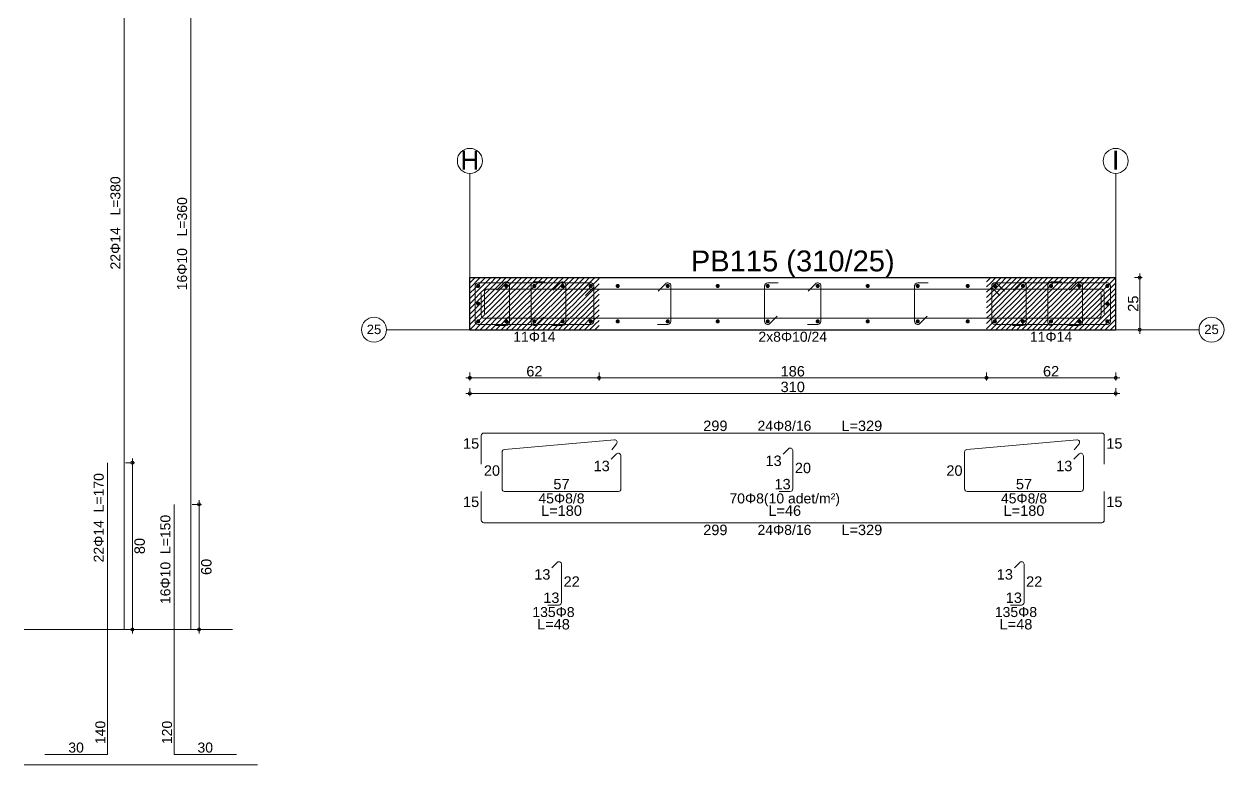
# Model space of a CAD drawing. Header units: millimetres. Extents: x 2232 to 85269, y -3593 to 5869.
# Drawn here: x 80490 to 81354, y -1380 to -847 of the extents above; entities that cross this region are included whole.
import ezdxf

# ---------------------------------------------------------------- set-up
doc = ezdxf.new("R2010")
doc.units = ezdxf.units.MM
doc.linetypes.add('CENTER2', pattern=[112.5, 75, -12.5, 12.5, -12.5])
for name, color, linetype in [('Donatı Topl. Uzun. Yazısı', 7, 'Continuous'), ('Donatı Uz. Yazısı', 7, 'Continuous'), ('Donatı Yazısı', 7, 'Continuous'), ('Donatı Çizgisi', 7, 'Continuous'), ('Panel', 7, 'Continuous'), ('Standart', 7, 'Continuous'), ('Ölçülendirme', 7, 'Continuous')]:
    doc.layers.add(name, color=color, linetype=linetype)
doc.styles.add('arial_1_18', font='arial.ttf', dxfattribs={"height": 0.2})

# ---------------------------------------------------------------- blocks, each defined once
blk = doc.blocks.new('IDE824Entity7259')
at = {"layer": 'Donatı Çizgisi', "linetype": 'Continuous', "lineweight": 5}
h = blk.add_hatch(color=5, dxfattribs=at)
edge = h.paths.add_edge_path(flags=0)
edge.add_arc((11958.43, 410), 1, 0, 360)
h = blk.add_hatch(color=5, dxfattribs=at)
edge = h.paths.add_edge_path(flags=0)
edge.add_arc((11971.93, 410), 1, 0, 360)
h = blk.add_hatch(color=5, dxfattribs=at)
edge = h.paths.add_edge_path(flags=0)
edge.add_arc((11985.43, 410), 1, 0, 360)
h = blk.add_hatch(color=5, dxfattribs=at)
edge = h.paths.add_edge_path(flags=0)
edge.add_arc((11998.93, 410), 1, 0, 360)
h = blk.add_hatch(color=5, dxfattribs=at)
edge = h.paths.add_edge_path(flags=0)
edge.add_arc((12012.43, 410), 1, 0, 360)
h = blk.add_hatch(color=5, dxfattribs=at)
edge = h.paths.add_edge_path(flags=0)
edge.add_arc((12025.43, 410), 1, 0, 360)
h = blk.add_hatch(color=5, dxfattribs=at)
edge = h.paths.add_edge_path(flags=0)
edge.add_arc((12049.43, 410), 1, 0, 360)
h = blk.add_hatch(color=5, dxfattribs=at)
edge = h.paths.add_edge_path(flags=0)
edge.add_arc((12073.43, 410), 1, 0, 360)
h = blk.add_hatch(color=5, dxfattribs=at)
edge = h.paths.add_edge_path(flags=0)
edge.add_arc((12097.43, 410), 1, 0, 360)
h = blk.add_hatch(color=5, dxfattribs=at)
edge = h.paths.add_edge_path(flags=0)
edge.add_arc((12121.43, 410), 1, 0, 360)
h = blk.add_hatch(color=5, dxfattribs=at)
edge = h.paths.add_edge_path(flags=0)
edge.add_arc((12145.43, 410), 1, 0, 360)
h = blk.add_hatch(color=5, dxfattribs=at)
edge = h.paths.add_edge_path(flags=0)
edge.add_arc((12169.43, 410), 1, 0, 360)
h = blk.add_hatch(color=5, dxfattribs=at)
edge = h.paths.add_edge_path(flags=0)
edge.add_arc((12193.43, 410), 1, 0, 360)
h = blk.add_hatch(color=5, dxfattribs=at)
edge = h.paths.add_edge_path(flags=0)
edge.add_arc((12206.43, 410), 1, 0, 360)
h = blk.add_hatch(color=5, dxfattribs=at)
edge = h.paths.add_edge_path(flags=0)
edge.add_arc((12219.93, 410), 1, 0, 360)
h = blk.add_hatch(color=5, dxfattribs=at)
edge = h.paths.add_edge_path(flags=0)
edge.add_arc((12233.43, 410), 1, 0, 360)
h = blk.add_hatch(color=5, dxfattribs=at)
edge = h.paths.add_edge_path(flags=0)
edge.add_arc((12246.93, 410), 1, 0, 360)
h = blk.add_hatch(color=5, dxfattribs=at)
edge = h.paths.add_edge_path(flags=0)
edge.add_arc((12260.43, 410), 1, 0, 360)
h = blk.add_hatch(color=5, dxfattribs=at)
edge = h.paths.add_edge_path(flags=0)
edge.add_arc((11958.43, 401.5), 1, 0, 360)
h = blk.add_hatch(color=5, dxfattribs=at)
edge = h.paths.add_edge_path(flags=0)
edge.add_arc((12260.43, 401.5), 1, 0, 360)
h = blk.add_hatch(color=5, dxfattribs=at)
edge = h.paths.add_edge_path(flags=0)
edge.add_arc((11958.43, 393), 1, 0, 360)
h = blk.add_hatch(color=5, dxfattribs=at)
edge = h.paths.add_edge_path(flags=0)
edge.add_arc((11971.93, 393), 1, 0, 360)
h = blk.add_hatch(color=5, dxfattribs=at)
edge = h.paths.add_edge_path(flags=0)
edge.add_arc((11985.43, 393), 1, 0, 360)
h = blk.add_hatch(color=5, dxfattribs=at)
edge = h.paths.add_edge_path(flags=0)
edge.add_arc((11998.93, 393), 1, 0, 360)
h = blk.add_hatch(color=5, dxfattribs=at)
edge = h.paths.add_edge_path(flags=0)
edge.add_arc((12012.43, 393), 1, 0, 360)
h = blk.add_hatch(color=5, dxfattribs=at)
edge = h.paths.add_edge_path(flags=0)
edge.add_arc((12025.43, 393), 1, 0, 360)
h = blk.add_hatch(color=5, dxfattribs=at)
edge = h.paths.add_edge_path(flags=0)
edge.add_arc((12049.43, 393), 1, 0, 360)
h = blk.add_hatch(color=5, dxfattribs=at)
edge = h.paths.add_edge_path(flags=0)
edge.add_arc((12073.43, 393), 1, 0, 360)
h = blk.add_hatch(color=5, dxfattribs=at)
edge = h.paths.add_edge_path(flags=0)
edge.add_arc((12097.43, 393), 1, 0, 360)
h = blk.add_hatch(color=5, dxfattribs=at)
edge = h.paths.add_edge_path(flags=0)
edge.add_arc((12121.43, 393), 1, 0, 360)
h = blk.add_hatch(color=5, dxfattribs=at)
edge = h.paths.add_edge_path(flags=0)
edge.add_arc((12145.43, 393), 1, 0, 360)
h = blk.add_hatch(color=5, dxfattribs=at)
edge = h.paths.add_edge_path(flags=0)
edge.add_arc((12169.43, 393), 1, 0, 360)
h = blk.add_hatch(color=5, dxfattribs=at)
edge = h.paths.add_edge_path(flags=0)
edge.add_arc((12193.43, 393), 1, 0, 360)
h = blk.add_hatch(color=5, dxfattribs=at)
edge = h.paths.add_edge_path(flags=0)
edge.add_arc((12206.43, 393), 1, 0, 360)
h = blk.add_hatch(color=5, dxfattribs=at)
edge = h.paths.add_edge_path(flags=0)
edge.add_arc((12219.93, 393), 1, 0, 360)
h = blk.add_hatch(color=5, dxfattribs=at)
edge = h.paths.add_edge_path(flags=0)
edge.add_arc((12233.43, 393), 1, 0, 360)
h = blk.add_hatch(color=5, dxfattribs=at)
edge = h.paths.add_edge_path(flags=0)
edge.add_arc((12246.93, 393), 1, 0, 360)
h = blk.add_hatch(color=5, dxfattribs=at)
edge = h.paths.add_edge_path(flags=0)
edge.add_arc((12260.43, 393), 1, 0, 360)
at = {"layer": 'Donatı Çizgisi', "color": 5, "linetype": 'Continuous', "lineweight": 5}
for points in [[(11788.43, 245.24), (11788.43, 625.24)], [(11820.43, 245.24), (11820.43, 605.24)], [(11780.43, 185.24), (11780.43, 325.24)], [(11812.43, 185.24), (11812.43, 305.24)], [(11750.43, 185.24), (11780.43, 185.24)], [(11812.43, 185.24), (11842.43, 185.24)]]:
    blk.add_lwpolyline(points, dxfattribs=at)
at = {"layer": 'Donatı Çizgisi', "color": 1, "linetype": 'Continuous', "lineweight": 5}
for points in [[(11956.93, 393), (11956.93, 410)], [(11958.43, 411.5), (12012.43, 411.5)], [(11967.33, 408.03), (11970.86, 411.56)], [(11973.43, 392.5), (11973.43, 410.5)], [(11983.93, 392.5), (11983.93, 410.5)], [(11985.43, 412), (11990.43, 412)], [(11994.33, 408.03), (11997.86, 411.56)], [(12000.43, 392.5), (12000.43, 410.5)], [(12007.83, 407.53), (12011.36, 411.06)], [(12013.93, 393), (12013.93, 410)], [(12044.83, 407.53), (12048.36, 411.06)], [(12050.93, 393), (12050.93, 410)], [(12095.93, 393), (12095.93, 410)], [(12097.43, 411.5), (12102.43, 411.5)], [(12116.83, 407.53), (12120.36, 411.06)], [(12122.93, 393), (12122.93, 410)], [(12167.93, 393), (12167.93, 410)], [(12169.43, 411.5), (12174.43, 411.5)], [(12204.93, 393), (12204.93, 410)], [(12206.43, 411.5), (12260.43, 411.5)], [(12207.49, 411.06), (12211.02, 407.53)], [(12215.33, 408.03), (12218.86, 411.56)], [(12221.43, 392.5), (12221.43, 410.5)], [(12231.93, 392.5), (12231.93, 410.5)], [(12233.43, 412), (12238.43, 412)], [(12242.33, 408.03), (12245.86, 411.56)], [(12248.43, 392.5), (12248.43, 410.5)], [(12261.93, 393), (12261.93, 410)], [(11959.93, 396), (11959.93, 406.4)], [(11961.43, 396.6), (11961.43, 407)], [(11962.93, 408.5), (12257.43, 408.5)], [(12009.95, 405.4), (12013.49, 408.94)], [(12205.36, 408.94), (12208.9, 405.4)], [(12257.43, 396), (12257.43, 406.4)], [(12258.93, 396.6), (12258.93, 407)], [(11961.43, 394.5), (12255.93, 394.5)], [(11986.49, 391.44), (11990.02, 394.97)], [(12098.49, 391.94), (12102.02, 395.47)], [(12170.49, 391.94), (12174.02, 395.47)], [(12234.49, 391.44), (12238.02, 394.97)], [(11958.43, 391.5), (12012.43, 391.5)], [(11966.93, 391), (11971.93, 391)], [(11993.93, 391), (11998.93, 391)], [(12044.43, 391.5), (12049.43, 391.5)], [(12116.43, 391.5), (12121.43, 391.5)], [(12206.43, 391.5), (12260.43, 391.5)], [(12214.93, 391), (12219.93, 391)], [(12241.93, 391), (12246.93, 391)], [(11959.93, 324.46), (11959.93, 338.26)], [(11961.13, 339.46), (12257.73, 339.46)], [(11971.02, 331.56), (12023.82, 336.19)], [(12022.53, 331.46), (12024.85, 334.22)], [(12193.02, 331.56), (12245.82, 336.19)], [(12244.53, 331.46), (12246.85, 334.22)], [(12258.93, 324.46), (12258.93, 338.26)], [(11969.93, 312.66), (11969.93, 330.36)], [(12022.33, 326.86), (12024.88, 329.41)], [(12026.93, 312.66), (12026.93, 328.56)], [(12104.83, 329.36), (12107.38, 331.91)], [(12109.43, 312.66), (12109.43, 331.06)], [(12191.93, 312.66), (12191.93, 330.36)], [(12244.33, 326.86), (12246.88, 329.41)], [(12248.93, 312.66), (12248.93, 328.56)], [(11959.93, 297.66), (11959.93, 311.46)], [(11971.13, 311.46), (12025.73, 311.46)], [(12102.93, 311.46), (12108.23, 311.46)], [(12193.13, 311.46), (12247.73, 311.46)], [(12258.93, 297.66), (12258.93, 311.46)], [(11961.13, 296.46), (12257.73, 296.46)], [(11993.83, 274.86), (11996.38, 277.41)], [(11998.43, 258.16), (11998.43, 276.56)], [(12215.83, 274.86), (12218.38, 277.41)], [(12220.43, 258.16), (12220.43, 276.56)], [(11991.93, 256.96), (11997.23, 256.96)], [(12213.93, 256.96), (12219.23, 256.96)]]:
    blk.add_lwpolyline(points, dxfattribs=at)
for centre, radius, start, end in [((11958.43, 410), 1.5, 90, 180), ((11971.93, 410.5), 1.5, 0, 135), ((11985.43, 410.5), 1.5, 90, 180), ((11998.93, 410.5), 1.5, 0, 135), ((12012.43, 410), 1.5, 360, 135), ((12012.43, 410), 1.5, 315, 90), ((12049.43, 410), 1.5, 0, 135), ((12097.43, 410), 1.5, 90, 180), ((12121.43, 410), 1.5, 0, 135), ((12169.43, 410), 1.5, 90, 180), ((12206.43, 410), 1.5, 90, 225), ((12206.43, 410), 1.5, 45, 180), ((12219.93, 410.5), 1.5, 0, 135), ((12233.43, 410.5), 1.5, 90, 180), ((12246.93, 410.5), 1.5, 0, 135), ((12260.43, 410), 1.5, 0, 90), ((11962.93, 407), 1.5, 90, 180), ((12257.43, 407), 1.5, 0, 90), ((11958.43, 393), 1.5, 180, 270), ((11961.43, 396), 1.5, 180, 270), ((11971.93, 392.5), 1.5, 270, 0), ((11985.43, 392.5), 1.5, 180, 315), ((11998.93, 392.5), 1.5, 270, 0), ((12012.43, 393), 1.5, 270, 360), ((12049.43, 393), 1.5, 270, 0), ((12097.43, 393), 1.5, 180, 315), ((12121.43, 393), 1.5, 270, 0), ((12169.43, 393), 1.5, 180, 315), ((12206.43, 393), 1.5, 180, 270), ((12219.93, 392.5), 1.5, 270, 0), ((12233.43, 392.5), 1.5, 180, 315), ((12246.93, 392.5), 1.5, 270, 0), ((12255.93, 396), 1.5, 270, 0), ((12260.43, 393), 1.5, 270, 0), ((11961.13, 338.26), 1.2, 90, 180), ((12023.93, 334.99), 1.2, 320.01311, 95.01311), ((12245.93, 334.99), 1.2, 320.01311, 95.01311), ((12257.73, 338.26), 1.2, 0, 90), ((11971.13, 330.36), 1.2, 95.01311, 180), ((12025.73, 328.56), 1.2, 0, 135), ((12108.23, 331.06), 1.2, 0, 135), ((12193.13, 330.36), 1.2, 95.01311, 180), ((12247.73, 328.56), 1.2, 0, 135), ((11971.13, 312.66), 1.2, 180, 270), ((12025.73, 312.66), 1.2, 270, 0), ((12108.23, 312.66), 1.2, 270, 0), ((12193.13, 312.66), 1.2, 180, 270), ((12247.73, 312.66), 1.2, 270, 0), ((11961.13, 297.66), 1.2, 180, 270), ((12257.73, 297.66), 1.2, 270, 0), ((11997.23, 276.56), 1.2, 0, 135), ((12219.23, 276.56), 1.2, 0, 135), ((11997.23, 258.16), 1.2, 270, 0), ((12219.23, 258.16), 1.2, 270, 0)]:
    blk.add_arc(centre, radius, start, end, dxfattribs=at)
at = {"layer": 'Panel', "color": 250, "linetype": 'CENTER2', "lineweight": 5}
for points in [[(11954.43, 414), (11954.43, 464)], [(12264.43, 414), (12264.43, 464)], [(11914.43, 389), (11954.43, 389)], [(12264.43, 389), (12304.43, 389)]]:
    blk.add_lwpolyline(points, dxfattribs=at)
at = {"layer": 'Panel', "color": 251, "linetype": 'Continuous', "lineweight": -3}
for points in [[(11954.43, 409), (11959.43, 414)], [(11954.43, 411.5), (11956.93, 414)], [(11954.43, 404), (11959.43, 409)], [(11954.43, 406.5), (11956.93, 409)], [(11956.93, 409), (11959.43, 411.5)], [(11959.43, 409), (11964.43, 414)], [(11959.43, 411.5), (11961.93, 414)], [(11959.43, 404), (11964.43, 409)], [(11959.43, 406.5), (11961.93, 409)], [(11961.93, 409), (11964.43, 411.5)], [(11964.43, 409), (11969.43, 414)], [(11964.43, 411.5), (11966.93, 414)], [(11964.43, 404), (11969.43, 409)], [(11964.43, 406.5), (11966.93, 409)], [(11966.93, 409), (11969.43, 411.5)], [(11969.43, 409), (11974.43, 414)], [(11969.43, 411.5), (11971.93, 414)], [(11969.43, 404), (11974.43, 409)], [(11969.43, 406.5), (11971.93, 409)], [(11971.93, 409), (11974.43, 411.5)], [(11974.43, 409), (11979.43, 414)], [(11974.43, 411.5), (11976.93, 414)], [(11974.43, 404), (11979.43, 409)], [(11974.43, 406.5), (11976.93, 409)], [(11976.93, 409), (11979.43, 411.5)], [(11979.43, 409), (11984.43, 414)], [(11979.43, 411.5), (11981.93, 414)], [(11979.43, 404), (11984.43, 409)], [(11979.43, 406.5), (11981.93, 409)], [(11981.93, 409), (11984.43, 411.5)], [(11984.43, 409), (11989.43, 414)], [(11984.43, 411.5), (11986.93, 414)], [(11984.43, 404), (11989.43, 409)], [(11984.43, 406.5), (11986.93, 409)], [(11986.93, 409), (11989.43, 411.5)], [(11989.43, 409), (11994.43, 414)], [(11989.43, 411.5), (11991.93, 414)], [(11989.43, 404), (11994.43, 409)], [(11989.43, 406.5), (11991.93, 409)], [(11991.93, 409), (11994.43, 411.5)], [(11994.43, 409), (11999.43, 414)], [(11994.43, 411.5), (11996.93, 414)], [(11994.43, 404), (11999.43, 409)], [(11994.43, 406.5), (11996.93, 409)], [(11996.93, 409), (11999.43, 411.5)], [(11999.43, 409), (12004.43, 414)], [(11999.43, 411.5), (12001.93, 414)], [(11999.43, 404), (12004.43, 409)], [(11999.43, 406.5), (12001.93, 409)], [(12001.93, 409), (12004.43, 411.5)], [(12004.43, 409), (12009.43, 414)], [(12004.43, 411.5), (12006.93, 414)], [(12004.43, 404), (12009.43, 409)], [(12004.43, 406.5), (12006.93, 409)], [(12006.93, 409), (12009.43, 411.5)], [(12009.43, 409), (12014.43, 414)], [(12009.43, 411.5), (12011.93, 414)], [(12009.43, 404), (12014.43, 409)], [(12009.43, 406.5), (12011.93, 409)], [(12011.93, 409), (12014.43, 411.5)], [(12014.43, 411.5), (12016.43, 413.5)], [(12014.43, 409), (12016.43, 411)], [(12202.43, 412), (12204.43, 414)], [(12202.43, 409.5), (12204.43, 411.5)], [(12202.43, 407), (12204.43, 409)], [(12204.43, 409), (12209.43, 414)], [(12204.43, 411.5), (12206.93, 414)], [(12204.43, 404), (12209.43, 409)], [(12204.43, 406.5), (12206.93, 409)], [(12206.93, 409), (12209.43, 411.5)], [(12209.43, 409), (12214.43, 414)], [(12209.43, 411.5), (12211.93, 414)], [(12209.43, 404), (12214.43, 409)], [(12209.43, 406.5), (12211.93, 409)], [(12211.93, 409), (12214.43, 411.5)], [(12214.43, 409), (12219.43, 414)], [(12214.43, 411.5), (12216.93, 414)], [(12214.43, 404), (12219.43, 409)], [(12214.43, 406.5), (12216.93, 409)], [(12216.93, 409), (12219.43, 411.5)], [(12219.43, 409), (12224.43, 414)], [(12219.43, 411.5), (12221.93, 414)], [(12219.43, 404), (12224.43, 409)], [(12219.43, 406.5), (12221.93, 409)], [(12221.93, 409), (12224.43, 411.5)], [(12224.43, 409), (12229.43, 414)], [(12224.43, 411.5), (12226.93, 414)], [(12224.43, 404), (12229.43, 409)], [(12224.43, 406.5), (12226.93, 409)], [(12226.93, 409), (12229.43, 411.5)], [(12229.43, 409), (12234.43, 414)], [(12229.43, 411.5), (12231.93, 414)], [(12229.43, 404), (12234.43, 409)], [(12229.43, 406.5), (12231.93, 409)], [(12231.93, 409), (12234.43, 411.5)], [(12234.43, 409), (12239.43, 414)], [(12234.43, 411.5), (12236.93, 414)], [(12234.43, 404), (12239.43, 409)], [(12234.43, 406.5), (12236.93, 409)], [(12236.93, 409), (12239.43, 411.5)], [(12239.43, 409), (12244.43, 414)], [(12239.43, 411.5), (12241.93, 414)], [(12239.43, 404), (12244.43, 409)], [(12239.43, 406.5), (12241.93, 409)], [(12241.93, 409), (12244.43, 411.5)], [(12244.43, 409), (12249.43, 414)], [(12244.43, 411.5), (12246.93, 414)], [(12244.43, 404), (12249.43, 409)], [(12244.43, 406.5), (12246.93, 409)], [(12246.93, 409), (12249.43, 411.5)], [(12249.43, 409), (12254.43, 414)], [(12249.43, 411.5), (12251.93, 414)], [(12249.43, 404), (12254.43, 409)], [(12249.43, 406.5), (12251.93, 409)], [(12251.93, 409), (12254.43, 411.5)], [(12254.43, 409), (12259.43, 414)], [(12254.43, 411.5), (12256.93, 414)], [(12254.43, 404), (12259.43, 409)], [(12254.43, 406.5), (12256.93, 409)], [(12256.93, 409), (12259.43, 411.5)], [(12259.43, 409), (12264.43, 414)], [(12259.43, 411.5), (12261.93, 414)], [(12259.43, 404), (12264.43, 409)], [(12259.43, 406.5), (12261.93, 409)], [(12261.93, 409), (12264.43, 411.5)], [(11954.43, 399), (11959.43, 404)], [(11954.43, 401.5), (11956.93, 404)], [(11956.93, 404), (11959.43, 406.5)], [(11959.43, 399), (11964.43, 404)], [(11959.43, 401.5), (11961.93, 404)], [(11961.93, 404), (11964.43, 406.5)], [(11964.43, 399), (11969.43, 404)], [(11964.43, 401.5), (11966.93, 404)], [(11966.93, 404), (11969.43, 406.5)], [(11969.43, 399), (11974.43, 404)], [(11969.43, 401.5), (11971.93, 404)], [(11971.93, 404), (11974.43, 406.5)], [(11974.43, 399), (11979.43, 404)], [(11974.43, 401.5), (11976.93, 404)], [(11976.93, 404), (11979.43, 406.5)], [(11979.43, 399), (11984.43, 404)], [(11979.43, 401.5), (11981.93, 404)], [(11981.93, 404), (11984.43, 406.5)], [(11984.43, 399), (11989.43, 404)], [(11984.43, 401.5), (11986.93, 404)], [(11986.93, 404), (11989.43, 406.5)], [(11989.43, 399), (11994.43, 404)], [(11989.43, 401.5), (11991.93, 404)], [(11991.93, 404), (11994.43, 406.5)], [(11994.43, 399), (11999.43, 404)], [(11994.43, 401.5), (11996.93, 404)], [(11996.93, 404), (11999.43, 406.5)], [(11999.43, 399), (12004.43, 404)], [(11999.43, 401.5), (12001.93, 404)], [(12001.93, 404), (12004.43, 406.5)], [(12004.43, 399), (12009.43, 404)], [(12004.43, 401.5), (12006.93, 404)], [(12006.93, 404), (12009.43, 406.5)], [(12009.43, 399), (12014.43, 404)], [(12009.43, 401.5), (12011.93, 404)], [(12011.93, 404), (12014.43, 406.5)], [(12014.43, 406.5), (12016.43, 408.5)], [(12014.43, 404), (12016.43, 406)], [(12014.43, 401.5), (12016.43, 403.5)], [(12202.43, 404.5), (12204.43, 406.5)], [(12202.43, 402), (12204.43, 404)], [(12204.43, 399), (12209.43, 404)], [(12204.43, 401.5), (12206.93, 404)], [(12206.93, 404), (12209.43, 406.5)], [(12209.43, 399), (12214.43, 404)], [(12209.43, 401.5), (12211.93, 404)], [(12211.93, 404), (12214.43, 406.5)], [(12214.43, 399), (12219.43, 404)], [(12214.43, 401.5), (12216.93, 404)], [(12216.93, 404), (12219.43, 406.5)], [(12219.43, 399), (12224.43, 404)], [(12219.43, 401.5), (12221.93, 404)], [(12221.93, 404), (12224.43, 406.5)], [(12224.43, 399), (12229.43, 404)], [(12224.43, 401.5), (12226.93, 404)], [(12226.93, 404), (12229.43, 406.5)], [(12229.43, 399), (12234.43, 404)], [(12229.43, 401.5), (12231.93, 404)], [(12231.93, 404), (12234.43, 406.5)], [(12234.43, 399), (12239.43, 404)], [(12234.43, 401.5), (12236.93, 404)], [(12236.93, 404), (12239.43, 406.5)], [(12239.43, 399), (12244.43, 404)], [(12239.43, 401.5), (12241.93, 404)], [(12241.93, 404), (12244.43, 406.5)], [(12244.43, 399), (12249.43, 404)], [(12244.43, 401.5), (12246.93, 404)], [(12246.93, 404), (12249.43, 406.5)], [(12249.43, 399), (12254.43, 404)], [(12249.43, 401.5), (12251.93, 404)], [(12251.93, 404), (12254.43, 406.5)], [(12254.43, 399), (12259.43, 404)], [(12254.43, 401.5), (12256.93, 404)], [(12256.93, 404), (12259.43, 406.5)], [(12259.43, 399), (12264.43, 404)], [(12259.43, 401.5), (12261.93, 404)], [(12261.93, 404), (12264.43, 406.5)], [(11954.43, 394), (11959.43, 399)], [(11954.43, 396.5), (11956.93, 399)], [(11956.93, 399), (11959.43, 401.5)], [(11959.43, 394), (11964.43, 399)], [(11959.43, 396.5), (11961.93, 399)], [(11961.93, 399), (11964.43, 401.5)], [(11964.43, 394), (11969.43, 399)], [(11964.43, 396.5), (11966.93, 399)], [(11966.93, 399), (11969.43, 401.5)], [(11969.43, 394), (11974.43, 399)], [(11969.43, 396.5), (11971.93, 399)], [(11971.93, 399), (11974.43, 401.5)], [(11974.43, 394), (11979.43, 399)], [(11974.43, 396.5), (11976.93, 399)], [(11976.93, 399), (11979.43, 401.5)], [(11979.43, 394), (11984.43, 399)], [(11979.43, 396.5), (11981.93, 399)], [(11981.93, 399), (11984.43, 401.5)], [(11984.43, 394), (11989.43, 399)], [(11984.43, 396.5), (11986.93, 399)], [(11986.93, 399), (11989.43, 401.5)], [(11989.43, 394), (11994.43, 399)], [(11989.43, 396.5), (11991.93, 399)], [(11991.93, 399), (11994.43, 401.5)], [(11994.43, 394), (11999.43, 399)], [(11994.43, 396.5), (11996.93, 399)], [(11996.93, 399), (11999.43, 401.5)], [(11999.43, 394), (12004.43, 399)], [(11999.43, 396.5), (12001.93, 399)], [(12001.93, 399), (12004.43, 401.5)], [(12004.43, 394), (12009.43, 399)], [(12004.43, 396.5), (12006.93, 399)], [(12006.93, 399), (12009.43, 401.5)], [(12009.43, 394), (12014.43, 399)], [(12009.43, 396.5), (12011.93, 399)], [(12011.93, 399), (12014.43, 401.5)], [(12014.43, 399), (12016.43, 401)], [(12014.43, 396.5), (12016.43, 398.5)], [(12202.43, 399.5), (12204.43, 401.5)], [(12202.43, 397), (12204.43, 399)], [(12204.43, 394), (12209.43, 399)], [(12204.43, 396.5), (12206.93, 399)], [(12206.93, 399), (12209.43, 401.5)], [(12209.43, 394), (12214.43, 399)], [(12209.43, 396.5), (12211.93, 399)], [(12211.93, 399), (12214.43, 401.5)], [(12214.43, 394), (12219.43, 399)], [(12214.43, 396.5), (12216.93, 399)], [(12216.93, 399), (12219.43, 401.5)], [(12219.43, 394), (12224.43, 399)], [(12219.43, 396.5), (12221.93, 399)], [(12221.93, 399), (12224.43, 401.5)], [(12224.43, 394), (12229.43, 399)], [(12224.43, 396.5), (12226.93, 399)], [(12226.93, 399), (12229.43, 401.5)], [(12229.43, 394), (12234.43, 399)], [(12229.43, 396.5), (12231.93, 399)], [(12231.93, 399), (12234.43, 401.5)], [(12234.43, 394), (12239.43, 399)], [(12234.43, 396.5), (12236.93, 399)], [(12236.93, 399), (12239.43, 401.5)], [(12239.43, 394), (12244.43, 399)], [(12239.43, 396.5), (12241.93, 399)], [(12241.93, 399), (12244.43, 401.5)], [(12244.43, 394), (12249.43, 399)], [(12244.43, 396.5), (12246.93, 399)], [(12246.93, 399), (12249.43, 401.5)], [(12249.43, 394), (12254.43, 399)], [(12249.43, 396.5), (12251.93, 399)], [(12251.93, 399), (12254.43, 401.5)], [(12254.43, 394), (12259.43, 399)], [(12254.43, 396.5), (12256.93, 399)], [(12256.93, 399), (12259.43, 401.5)], [(12259.43, 394), (12264.43, 399)], [(12259.43, 396.5), (12261.93, 399)], [(12261.93, 399), (12264.43, 401.5)], [(11954.43, 389), (11959.43, 394)], [(11954.43, 391.5), (11956.93, 394)], [(11956.93, 394), (11959.43, 396.5)], [(11959.43, 389), (11964.43, 394)], [(11959.43, 391.5), (11961.93, 394)], [(11961.93, 394), (11964.43, 396.5)], [(11964.43, 389), (11969.43, 394)], [(11964.43, 391.5), (11966.93, 394)], [(11966.93, 394), (11969.43, 396.5)], [(11969.43, 389), (11974.43, 394)], [(11969.43, 391.5), (11971.93, 394)], [(11971.93, 394), (11974.43, 396.5)], [(11974.43, 389), (11979.43, 394)], [(11974.43, 391.5), (11976.93, 394)], [(11976.93, 394), (11979.43, 396.5)], [(11979.43, 389), (11984.43, 394)], [(11979.43, 391.5), (11981.93, 394)], [(11981.93, 394), (11984.43, 396.5)], [(11984.43, 389), (11989.43, 394)], [(11984.43, 391.5), (11986.93, 394)], [(11986.93, 394), (11989.43, 396.5)], [(11989.43, 389), (11994.43, 394)], [(11989.43, 391.5), (11991.93, 394)], [(11991.93, 394), (11994.43, 396.5)], [(11994.43, 389), (11999.43, 394)], [(11994.43, 391.5), (11996.93, 394)], [(11996.93, 394), (11999.43, 396.5)], [(11999.43, 389), (12004.43, 394)], [(11999.43, 391.5), (12001.93, 394)], [(12001.93, 394), (12004.43, 396.5)], [(12004.43, 389), (12009.43, 394)], [(12004.43, 391.5), (12006.93, 394)], [(12006.93, 394), (12009.43, 396.5)], [(12009.43, 389), (12014.43, 394)], [(12009.43, 391.5), (12011.93, 394)], [(12011.93, 394), (12014.43, 396.5)], [(12014.43, 394), (12016.43, 396)], [(12014.43, 391.5), (12016.43, 393.5)], [(12202.43, 394.5), (12204.43, 396.5)], [(12202.43, 392), (12204.43, 394)], [(12204.43, 389), (12209.43, 394)], [(12204.43, 391.5), (12206.93, 394)], [(12206.93, 394), (12209.43, 396.5)], [(12209.43, 389), (12214.43, 394)], [(12209.43, 391.5), (12211.93, 394)], [(12211.93, 394), (12214.43, 396.5)], [(12214.43, 389), (12219.43, 394)], [(12214.43, 391.5), (12216.93, 394)], [(12216.93, 394), (12219.43, 396.5)], [(12219.43, 389), (12224.43, 394)], [(12219.43, 391.5), (12221.93, 394)], [(12221.93, 394), (12224.43, 396.5)], [(12224.43, 389), (12229.43, 394)], [(12224.43, 391.5), (12226.93, 394)], [(12226.93, 394), (12229.43, 396.5)], [(12229.43, 389), (12234.43, 394)], [(12229.43, 391.5), (12231.93, 394)], [(12231.93, 394), (12234.43, 396.5)], [(12234.43, 389), (12239.43, 394)], [(12234.43, 391.5), (12236.93, 394)], [(12236.93, 394), (12239.43, 396.5)], [(12239.43, 389), (12244.43, 394)], [(12239.43, 391.5), (12241.93, 394)], [(12241.93, 394), (12244.43, 396.5)], [(12244.43, 389), (12249.43, 394)], [(12244.43, 391.5), (12246.93, 394)], [(12246.93, 394), (12249.43, 396.5)], [(12249.43, 389), (12254.43, 394)], [(12249.43, 391.5), (12251.93, 394)], [(12251.93, 394), (12254.43, 396.5)], [(12254.43, 389), (12259.43, 394)], [(12254.43, 391.5), (12256.93, 394)], [(12256.93, 394), (12259.43, 396.5)], [(12259.43, 389), (12264.43, 394)], [(12259.43, 391.5), (12261.93, 394)], [(12261.93, 394), (12264.43, 396.5)], [(11956.93, 389), (11959.43, 391.5)], [(11961.93, 389), (11964.43, 391.5)], [(11966.93, 389), (11969.43, 391.5)], [(11971.93, 389), (11974.43, 391.5)], [(11976.93, 389), (11979.43, 391.5)], [(11981.93, 389), (11984.43, 391.5)], [(11986.93, 389), (11989.43, 391.5)], [(11991.93, 389), (11994.43, 391.5)], [(11996.93, 389), (11999.43, 391.5)], [(12001.93, 389), (12004.43, 391.5)], [(12006.93, 389), (12009.43, 391.5)], [(12011.93, 389), (12014.43, 391.5)], [(12014.43, 389), (12016.43, 391)], [(12202.43, 389.5), (12204.43, 391.5)], [(12206.93, 389), (12209.43, 391.5)], [(12211.93, 389), (12214.43, 391.5)], [(12216.93, 389), (12219.43, 391.5)], [(12221.93, 389), (12224.43, 391.5)], [(12226.93, 389), (12229.43, 391.5)], [(12231.93, 389), (12234.43, 391.5)], [(12236.93, 389), (12239.43, 391.5)], [(12241.93, 389), (12244.43, 391.5)], [(12246.93, 389), (12249.43, 391.5)], [(12251.93, 389), (12254.43, 391.5)], [(12256.93, 389), (12259.43, 391.5)], [(12261.93, 389), (12264.43, 391.5)]]:
    blk.add_lwpolyline(points, dxfattribs=at)
at = {"layer": 'Panel', "color": 33, "linetype": 'Continuous', "lineweight": -3}
for points in [[(11954.43, 414), (12264.43, 414)], [(11954.43, 389), (11954.43, 414)], [(12264.43, 389), (12264.43, 414)], [(11954.43, 389), (12264.43, 389)]]:
    blk.add_lwpolyline(points, dxfattribs=at)
at = {"layer": 'Panel', "color": 1, "linetype": 'Continuous', "lineweight": 5}
for points in [[(11740.43, 245.24), (11840.43, 245.24)], [(11740.43, 180.24), (11852.43, 180.24)]]:
    blk.add_lwpolyline(points, dxfattribs=at)
at = {"layer": 'Panel', "color": 30, "linetype": 'Continuous', "lineweight": 5}
for centre in [(11954.43, 470), (12264.43, 470), (11908.43, 389), (12310.43, 389)]:
    blk.add_circle(centre, 6, dxfattribs=at)
at = {"layer": 'Ölçülendirme', "color": 5, "linetype": 'Continuous', "lineweight": 5}
for points in [[(12275.95, 387), (12275.95, 416)], [(12273.45, 414), (12277.2, 414)], [(12273.45, 389), (12277.2, 389)], [(11952.43, 365.96), (12266.43, 365.96)], [(11954.43, 364.71), (11954.43, 368.46)], [(12016.43, 364.71), (12016.43, 368.46)], [(12202.43, 364.71), (12202.43, 368.46)], [(12264.43, 364.71), (12264.43, 368.46)], [(11952.43, 358.46), (12266.43, 358.46)], [(11954.43, 357.21), (11954.43, 360.96)], [(12264.43, 357.21), (12264.43, 360.96)]]:
    blk.add_lwpolyline(points, dxfattribs=at)
at = {"layer": 'Ölçülendirme', "color": 1, "linetype": 'Continuous', "lineweight": 5}
for points in [[(11789.18, 325.24), (11793.68, 325.24)], [(11792.43, 243.24), (11792.43, 327.24)], [(11824.43, 243.24), (11824.43, 307.24)], [(11821.18, 305.24), (11825.68, 305.24)], [(11789.18, 245.24), (11793.68, 245.24)], [(11821.18, 245.24), (11825.68, 245.24)]]:
    blk.add_lwpolyline(points, dxfattribs=at)
at = {"layer": 'Ölçülendirme', "color": 5, "linetype": 'Continuous', "lineweight": 5}
for centre in [(12275.95, 414), (12275.95, 389), (11954.43, 365.96), (12016.43, 365.96), (12202.43, 365.96), (12264.43, 365.96), (11954.43, 358.46), (12264.43, 358.46)]:
    blk.add_circle(centre, 0.75, dxfattribs=at)
at = {"layer": 'Ölçülendirme', "color": 1, "linetype": 'Continuous', "lineweight": 5}
for centre in [(11792.43, 325.24), (11824.43, 305.24), (11792.43, 245.24), (11824.43, 245.24)]:
    blk.add_circle(centre, 0.75, dxfattribs=at)
at = {"layer": 'Donatı Topl. Uzun. Yazısı', "color": 5, "linetype": 'Continuous', "lineweight": 5, "style": 'arial_1_18'}
for s, p in [('L=329', (12132.77, 340.42)), ('L=180', (11988.62, 299.74)), ('L=46', (12097.71, 299.74)), ('L=180', (12210.62, 299.74)), ('L=329', (12132.77, 290.5)), ('L=48', (11986.71, 245.24)), ('L=48', (12208.71, 245.24))]:
    blk.add_text(s, height=5, dxfattribs=at).set_placement(p)
at = {"layer": 'Donatı Uz. Yazısı', "color": 5, "linetype": 'Continuous', "lineweight": 5, "style": 'arial_1_18'}
for s, p in [('299', (12066.46, 340.42)), ('15', (11951.16, 331.96)), ('13', (12096.35, 323.66)), ('20', (11961.16, 318.96)), ('13', (12013.85, 321.16)), ('20', (12110.43, 320.21)), ('20', (12183.16, 318.96)), ('13', (12235.85, 321.16)), ('57', (11994.54, 312.46)), ('13', (12100.66, 312.46)), ('57', (12216.54, 312.46)), ('15', (12259.93, 303.96)), ('299', (12066.46, 290.5)), ('13', (11985.35, 269.16)), ('22', (11999.43, 265.71)), ('13', (12207.35, 269.16)), ('22', (12221.43, 265.71)), ('13', (11989.66, 257.96)), ('13', (12211.66, 257.96))]:
    blk.add_text(s, height=5, dxfattribs=at).set_placement(p)
for p in [(12259.93, 331.96), (11951.16, 303.96)]:
    blk.add_text('15', height=5, rotation=360, dxfattribs=at).set_placement(p)
at = {"layer": 'Donatı Yazısı', "color": 5, "linetype": 'Continuous', "lineweight": 5, "style": 'arial_1_18'}
for s, p in [('22Φ14   L=380', (11786.7, 417.9)), ('16Φ10   L=360', (11818.7, 407.9)), ('22Φ14  L=170', (11778.7, 277.41)), ('16Φ10  L=150', (11810.7, 257.41)), ('140', (11779.47, 190.24)), ('120', (11811.47, 190.24))]:
    blk.add_text(s, height=4.8, rotation=90, dxfattribs=at).set_placement(p)
for s, p in [('11Φ14', (11975.29, 383.24)), ('2x8Φ10/24', (12092.95, 383.24)), ('11Φ14', (12223.29, 383.24)), ('24Φ8/16', (12092.51, 340.52)), ('45Φ8/8', (11987.36, 305.7)), ('70Φ8(10 adet/m²)', (12079.05, 305.7)), ('45Φ8/8', (12209.36, 305.7)), ('24Φ8/16', (12092.51, 290.6)), ('135Φ8', (11984.44, 251.2)), ('135Φ8', (12206.44, 251.2)), ('30', (11761.7, 186.2)), ('30', (11823.7, 186.2))]:
    blk.add_text(s, height=4.8, dxfattribs=at).set_placement(p)
at = {"layer": 'Panel', "color": 1, "linetype": 'Continuous', "lineweight": 5, "style": 'arial_1_18'}
for s, height, p in [('H', 9, (11949.89, 465.81)), ('I', 9, (12262.68, 465.81)), ('PB115 (310/25)', 10, (12060.5, 417)), ('25', 4.5, (11904.93, 386.91)), ('25', 4.5, (12306.93, 386.91))]:
    blk.add_text(s, height=height, dxfattribs=at).set_placement(p)
at = {"layer": 'Ölçülendirme', "color": 5, "linetype": 'Continuous', "lineweight": 5, "style": 'arial_1_18'}
blk.add_text('25', height=5, rotation=90, dxfattribs=at).set_placement((12275.32, 397.62))
for s, p in [('62', (11981.54, 366.59)), ('186', (12103.6, 366.59)), ('62', (12229.54, 366.59)), ('310', (12103.6, 359.09))]:
    blk.add_text(s, height=5, dxfattribs=at).set_placement(p)
at = {"layer": 'Ölçülendirme', "color": 1, "linetype": 'Continuous', "lineweight": 5, "style": 'arial_1_18'}
for s, p in [('80', (11798.43, 281.36)), ('60', (11830.43, 271.36))]:
    blk.add_text(s, height=5, rotation=90, dxfattribs=at).set_placement(p)

msp = doc.modelspace()

# ---------------------------------------------------------------- block references
at = {"layer": 'Standart', "xscale": 1.5, "yscale": 1.5, "zscale": 1.5}
msp.add_blockref('IDE824Entity7259', (62879.39, -1650.85), dxfattribs=at)

doc.saveas('drawing.dxf')
